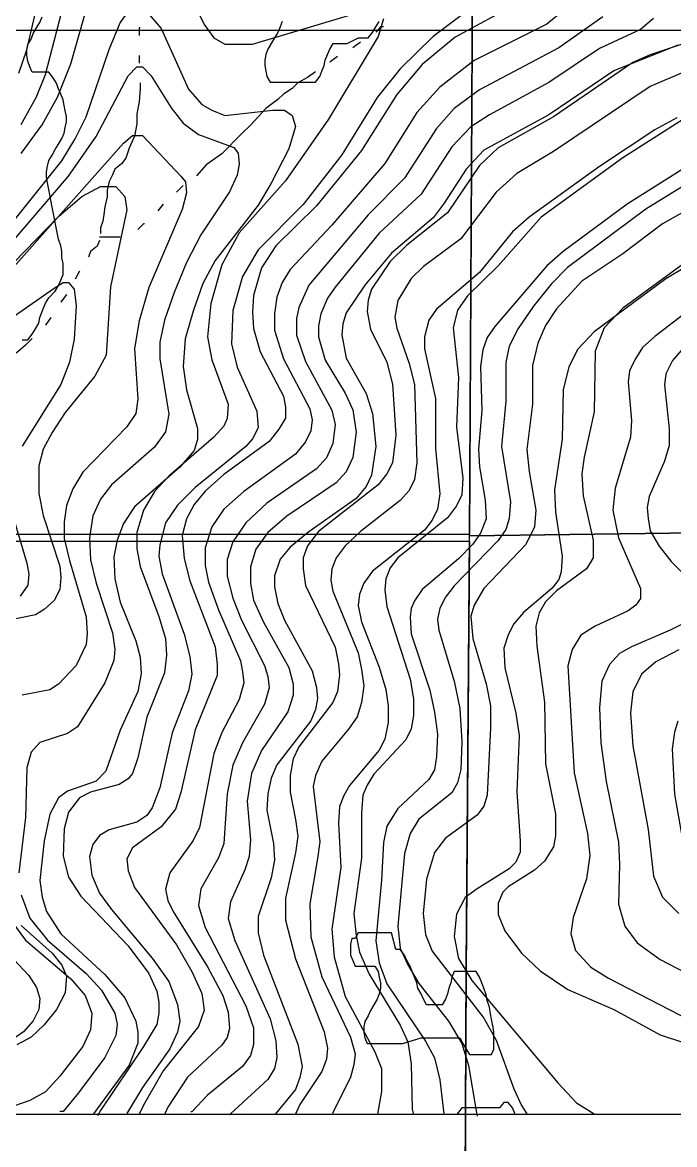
# Model space of a CAD drawing. Extents: x -0.82 to 6.83, y -0.63 to 7.9.
# Drawn here: x 1.45 to 1.762, y 3.639 to 4.176 of the extents above; entities that cross this region are included whole.
import ezdxf

# ---------------------------------------------------------------- set-up
doc = ezdxf.new("R2010")
doc.units = 0
for name, color, linetype in [('Grid', 7, 'CONTINUOUS'), ('split_lines', 7, 'CONTINUOUS'), ('split_lines_copy', 7, 'CONTINUOUS'), ('topo', 7, 'CONTINUOUS'), ('topo_grid', 7, 'CONTINUOUS'), ('water', 7, 'CONTINUOUS'), ('white', 7, 'CONTINUOUS')]:
    doc.layers.add(name, color=color, linetype=linetype)

msp = doc.modelspace()

# ---------------------------------------------------------------- linework, layer by layer
at = {"layer": 'Grid', "color": 1}
for points in [[(1.664384, 3.930329), (1.665437, 4.136492), (1.666493, 4.342629), (1.667019, 4.55038), (1.667546, 4.761808), (1.873176, 4.764454), (2.078806, 4.767629), (2.284963, 4.770804), (2.490593, 4.77345), (2.488484, 4.564667), (2.487958, 4.534081), (2.486375, 4.356916), (2.485849, 4.325828), (2.484267, 4.148663), (2.48374, 4.117548), (2.482158, 3.940938), (2.277582, 3.938293), (2.073007, 3.935647), (1.868431, 3.933001)], [(0.839226, 3.927683), (0.840279, 4.134375), (0.841335, 4.341068), (0.841861, 4.548792), (0.841861, 4.762337), (1.048545, 4.762337), (1.254703, 4.762337), (1.46086, 4.762337), (1.667545, 4.762337), (1.667016, 4.550909), (1.66649, 4.343158), (1.665436, 4.137021), (1.664381, 3.930858), (1.457697, 3.930858), (1.25154, 3.930858), (1.045382, 3.930858)], [(1.659111, 3.10467), (1.660693, 3.310807), (1.661749, 3.517499), (1.662802, 3.724165), (1.664384, 3.930329), (1.868432, 3.932974), (2.073008, 3.93562), (2.277583, 3.938266), (2.482159, 3.940912), (2.482159, 3.908739), (2.482159, 3.732632), (2.482159, 3.700485), (2.482159, 3.524378), (2.481633, 3.492205), (2.481633, 3.316125), (2.481633, 3.283422), (2.481633, 3.107845), (2.276002, 3.107845), (2.070373, 3.107845), (1.864743, 3.107845)], [(0.83079, 3.101495), (0.832899, 3.308187), (0.835008, 3.514853), (0.837116, 3.721017), (0.839225, 3.927709), (1.045382, 3.927709), (1.25154, 3.927709), (1.457697, 3.927709), (1.664381, 3.927709), (1.662799, 3.721546), (1.661743, 3.51488), (1.660687, 3.308187), (1.659105, 3.10205), (1.45242, 3.10205), (1.245209, 3.10205), (1.037997, 3.10205)]]:
    msp.add_lwpolyline(points, close=True, dxfattribs=at)
at = {"layer": 'split_lines', "color": 7}
msp.add_lwpolyline([(0.795933, 3.653521), (0.843832, 3.653521), (0.891732, 3.653521), (0.938957, 3.653521), (0.986861, 3.653521), (1.034087, 3.653521), (1.081986, 3.653521), (1.12921, 3.653521), (1.177111, 3.653521), (1.224335, 3.653521), (1.272241, 3.653521), (1.32014, 3.653521), (1.367364, 3.653521), (1.415265, 3.653521), (1.462495, 3.653521), (1.510394, 3.653521), (1.558294, 3.653521), (1.605519, 3.653521), (1.653418, 3.653521), (1.700649, 3.653521), (1.748548, 3.653521), (1.795772, 3.653521)], dxfattribs=at)
at = {"layer": 'split_lines_copy', "color": 7}
msp.add_lwpolyline([(0.795933, 3.653521), (0.843832, 3.653521), (0.891732, 3.653521), (0.938957, 3.653521), (0.986861, 3.653521), (1.034087, 3.653521), (1.081986, 3.653521), (1.12921, 3.653521), (1.177111, 3.653521), (1.224335, 3.653521), (1.272241, 3.653521), (1.32014, 3.653521), (1.367364, 3.653521), (1.415265, 3.653521), (1.462495, 3.653521), (1.510394, 3.653521), (1.558294, 3.653521), (1.605519, 3.653521), (1.653418, 3.653521), (1.700649, 3.653521), (1.748548, 3.653521), (1.795772, 3.653521)], dxfattribs=at)
at = {"layer": 'topo', "color": 2}
for points in [[(1.448735, 4.151705), (1.452426, 4.162818), (1.462444, 4.205522)], [(1.44979, 4.127205), (1.457171, 4.140434), (1.461389, 4.151018), (1.474571, 4.201632)], [(1.525187, 4.200468), (1.537313, 4.175068), (1.542059, 4.168718), (1.547331, 4.165543), (1.554185, 4.165543), (1.560512, 4.165543), (1.609546, 4.18036)], [(1.44979, 4.113314), (1.459807, 4.127073), (1.467189, 4.140302), (1.473516, 4.156177), (1.485642, 4.198881)], [(1.668074, 4.185096), (1.646984, 4.169221), (1.631163, 4.153875), (1.62009, 4.140117), (1.603219, 4.112679), (1.584765, 4.088867), (1.563148, 4.067171), (1.555767, 4.054471), (1.551021, 4.038067), (1.550495, 4.022192), (1.55313, 4.011079), (1.562621, 3.989913), (1.563147, 3.981975), (1.560512, 3.976684), (1.557348, 3.972979), (1.533095, 3.9534), (1.524659, 3.944934), (1.518859, 3.936467), (1.516224, 3.925884), (1.515697, 3.920592), (1.51728, 3.912125), (1.527825, 3.883127), (1.53046, 3.872544), (1.531513, 3.864077), (1.529933, 3.856139), (1.522024, 3.836031), (1.516224, 3.809573), (1.512533, 3.800048), (1.509898, 3.796344), (1.505153, 3.793169), (1.491972, 3.789464), (1.487227, 3.786819), (1.484063, 3.782585), (1.482481, 3.776764), (1.483536, 3.767769), (1.487227, 3.759302), (1.493027, 3.751364), (1.512535, 3.728081), (1.520443, 3.716969), (1.524661, 3.705856), (1.525717, 3.697919), (1.524661, 3.692627), (1.520971, 3.684689), (1.50779, 3.666169), (1.500309, 3.653733)], [(1.687052, 4.184911), (1.657527, 4.169036), (1.641709, 4.155806), (1.629583, 4.141519), (1.612706, 4.114637), (1.591089, 4.088179), (1.571581, 4.069129), (1.564727, 4.058546), (1.561036, 4.045316), (1.56051, 4.037379), (1.561036, 4.029441), (1.5642, 4.018329), (1.575272, 3.997162), (1.576325, 3.991871), (1.576325, 3.986579), (1.573162, 3.981287), (1.568417, 3.975466), (1.5468, 3.959591), (1.537837, 3.951654), (1.532564, 3.945304), (1.528873, 3.938425), (1.526765, 3.930487), (1.52782, 3.919375), (1.530456, 3.908791), (1.542582, 3.877174), (1.543636, 3.868707), (1.543636, 3.863415), (1.533091, 3.837486), (1.526237, 3.80743), (1.523601, 3.799492), (1.516747, 3.791025), (1.503038, 3.780971), (1.500403, 3.77568), (1.500929, 3.769859), (1.504094, 3.761921), (1.524129, 3.734484), (1.531509, 3.721784), (1.536255, 3.711201), (1.537309, 3.703263), (1.534673, 3.695326), (1.517801, 3.674159), (1.508311, 3.657755), (1.506263, 3.653521)], [(1.445572, 4.080189), (1.469298, 4.109716), (1.475625, 4.120299), (1.480897, 4.130883), (1.491969, 4.163056), (1.497242, 4.175756), (1.500933, 4.181048)], [(1.509895, 4.181048), (1.516749, 4.17311), (1.52993, 4.144112), (1.536257, 4.136704), (1.541002, 4.134058), (1.547329, 4.131412), (1.570001, 4.134058), (1.575801, 4.134058), (1.579491, 4.131412), (1.581074, 4.12612), (1.577911, 4.115537), (1.569475, 4.099133), (1.563148, 4.088549), (1.542585, 4.062091), (1.536785, 4.050979), (1.53204, 4.037749), (1.528349, 4.02452), (1.527296, 4.011291), (1.528878, 4.000179), (1.53415, 3.981658), (1.53415, 3.976366), (1.532568, 3.971074), (1.525714, 3.963137), (1.504097, 3.944087), (1.498825, 3.936149), (1.495661, 3.928212), (1.494079, 3.920274), (1.494605, 3.909691), (1.49724, 3.898579), (1.504621, 3.880058), (1.50673, 3.87212), (1.507257, 3.864183), (1.505674, 3.855716), (1.497238, 3.837195), (1.490383, 3.817616), (1.485638, 3.812854), (1.471931, 3.808091), (1.467713, 3.804916), (1.463495, 3.796979), (1.460859, 3.784279), (1.458751, 3.765229), (1.459804, 3.757291), (1.461912, 3.750412), (1.468766, 3.739829), (1.489856, 3.720249), (1.499347, 3.709137), (1.50462, 3.698024), (1.505675, 3.692733), (1.505675, 3.687441), (1.501457, 3.676858), (1.484446, 3.653574)], [(1.709197, 4.181524), (1.701288, 4.175174), (1.66649, 4.157711), (1.650146, 4.145011), (1.639074, 4.132841), (1.623779, 4.108499), (1.598471, 4.078971), (1.578436, 4.057805), (1.574745, 4.051455), (1.57211, 4.044576), (1.571054, 4.036638), (1.571054, 4.028701), (1.575272, 4.014942), (1.587926, 3.99113), (1.588982, 3.985838), (1.588455, 3.980546), (1.58582, 3.975255), (1.581074, 3.969434), (1.556294, 3.951442), (1.546804, 3.942976), (1.541004, 3.934509), (1.53784, 3.924455), (1.53784, 3.915988), (1.539422, 3.908051), (1.544167, 3.894821), (1.554712, 3.87048), (1.555768, 3.865188), (1.556295, 3.859896), (1.554186, 3.851959), (1.54575, 3.836084), (1.542059, 3.82603), (1.535205, 3.790708), (1.532042, 3.784358), (1.520969, 3.769012), (1.51886, 3.761075), (1.519916, 3.755783), (1.522551, 3.750491), (1.538896, 3.724033), (1.546277, 3.710275), (1.548912, 3.702337), (1.549439, 3.6944), (1.548386, 3.690166), (1.54575, 3.686462), (1.529405, 3.671116), (1.519915, 3.656829), (1.518481, 3.653654)], [(1.623256, 4.177714), (1.62062, 4.169247), (1.596894, 4.129719), (1.576331, 4.100191), (1.554187, 4.07532), (1.545751, 4.059974), (1.540479, 4.041454), (1.538897, 4.025579), (1.541006, 4.014466), (1.548915, 3.993299), (1.548388, 3.98642), (1.546806, 3.982716), (1.542061, 3.977424), (1.520444, 3.958904), (1.513589, 3.951495), (1.508317, 3.942499), (1.505153, 3.931916), (1.505153, 3.923979), (1.506735, 3.915512), (1.515698, 3.891699), (1.518862, 3.881116), (1.519389, 3.873179), (1.518333, 3.864712), (1.509897, 3.843545), (1.505679, 3.823966), (1.503044, 3.816558), (1.500935, 3.813912), (1.496717, 3.811266), (1.483009, 3.807562), (1.477737, 3.804916), (1.472464, 3.798037), (1.470355, 3.790099), (1.469829, 3.77687), (1.472464, 3.766816), (1.478264, 3.75782), (1.500936, 3.734008), (1.510953, 3.720779), (1.514644, 3.712312), (1.515697, 3.70702), (1.515697, 3.701729), (1.514644, 3.696437), (1.508317, 3.685854), (1.487754, 3.655268), (1.486293, 3.652622)], [(1.728182, 4.178666), (1.707092, 4.16385), (1.66913, 4.143741), (1.657004, 4.134746), (1.648568, 4.125221), (1.633277, 4.101408), (1.615874, 4.083946), (1.587403, 4.050185), (1.582658, 4.039601), (1.581602, 4.03431), (1.581602, 4.026372), (1.58582, 4.013672), (1.598474, 3.990389), (1.600056, 3.98351), (1.599001, 3.974514), (1.595838, 3.967635), (1.591093, 3.962343), (1.567366, 3.945939), (1.557349, 3.936414), (1.551022, 3.927418), (1.548386, 3.918951), (1.548386, 3.911014), (1.551022, 3.900431), (1.55524, 3.889847), (1.566312, 3.868151), (1.567894, 3.86286), (1.56842, 3.857568), (1.566312, 3.849631), (1.555767, 3.83111), (1.551022, 3.820526), (1.548386, 3.806768), (1.546804, 3.782956), (1.544169, 3.776076), (1.535733, 3.76126), (1.534677, 3.753322), (1.537841, 3.742739), (1.557349, 3.705327), (1.561039, 3.694744), (1.561039, 3.686806), (1.559457, 3.681514), (1.555766, 3.676223), (1.538894, 3.662464), (1.531513, 3.654527), (1.531026, 3.654527)], [(1.752432, 4.177873), (1.746105, 4.172581), (1.726597, 4.163585), (1.702344, 4.147181), (1.673873, 4.131835), (1.664909, 4.126014), (1.655946, 4.116489), (1.641183, 4.093735), (1.621144, 4.075214), (1.600054, 4.049285), (1.596363, 4.043994), (1.5932, 4.036585), (1.592144, 4.030764), (1.592144, 4.025473), (1.595309, 4.01436), (1.604798, 3.998485), (1.60849, 3.990548), (1.610072, 3.979964), (1.60849, 3.967794), (1.605326, 3.960914), (1.60058, 3.955623), (1.576854, 3.939748), (1.567891, 3.93181), (1.562092, 3.923873), (1.559456, 3.915406), (1.559456, 3.907469), (1.561038, 3.899531), (1.565784, 3.888948), (1.577911, 3.867252), (1.580019, 3.859314), (1.580019, 3.854023), (1.577382, 3.846085), (1.564728, 3.827564), (1.559983, 3.816452), (1.557874, 3.803223), (1.559456, 3.784702), (1.558929, 3.776764), (1.556821, 3.770414), (1.549967, 3.755069), (1.548911, 3.747131), (1.552075, 3.736548), (1.568947, 3.699109), (1.571583, 3.688526), (1.572109, 3.680588), (1.571054, 3.675297), (1.56789, 3.670005), (1.549965, 3.653601), (1.549965, 3.653601)], [(1.78249, 4.171073), (1.750855, 4.16049), (1.742419, 4.156785), (1.704458, 4.130856), (1.678095, 4.11604), (1.669132, 4.107573), (1.653842, 4.084819), (1.634334, 4.069473), (1.626421, 4.061535), (1.617458, 4.048306), (1.615876, 4.043015), (1.61535, 4.037723), (1.616932, 4.029256), (1.62484, 4.013381), (1.627477, 4.002798), (1.629062, 3.978456), (1.627477, 3.965227), (1.62484, 3.959935), (1.620622, 3.954644), (1.592151, 3.932419), (1.586879, 3.92554), (1.58477, 3.919719), (1.58477, 3.914427), (1.585823, 3.90649), (1.600059, 3.876962), (1.601641, 3.869025), (1.602168, 3.863733), (1.601112, 3.855795), (1.599004, 3.850504), (1.58266, 3.829337), (1.580022, 3.823516), (1.57844, 3.815579), (1.57844, 3.807641), (1.581075, 3.794412), (1.582128, 3.786475), (1.581075, 3.778537), (1.57633, 3.756841), (1.57633, 3.746258), (1.581075, 3.727737), (1.594783, 3.692918), (1.596365, 3.68498), (1.595839, 3.679689), (1.59373, 3.673868), (1.583185, 3.657993), (1.581103, 3.653495)], [(1.764034, 4.165093), (1.733453, 4.152923), (1.702346, 4.131756), (1.671238, 4.114823), (1.662803, 4.105827), (1.652258, 4.089423), (1.646985, 4.082543), (1.626945, 4.06561), (1.614291, 4.050264), (1.605328, 4.037035), (1.603748, 4.031743), (1.603222, 4.026452), (1.60533, 4.015339), (1.614821, 3.998406), (1.617984, 3.988881), (1.619566, 3.973006), (1.617458, 3.959248), (1.614822, 3.953956), (1.610077, 3.948135), (1.587405, 3.93226), (1.578442, 3.924852), (1.573697, 3.919031), (1.57106, 3.911093), (1.57106, 3.905802), (1.572642, 3.897864), (1.575806, 3.889927), (1.588987, 3.865585), (1.591096, 3.857648), (1.591622, 3.852356), (1.590567, 3.847064), (1.588458, 3.841773), (1.572114, 3.820606), (1.569478, 3.814256), (1.567896, 3.806848), (1.56737, 3.79891), (1.570533, 3.783035), (1.571059, 3.775098), (1.569477, 3.766631), (1.56315, 3.74811), (1.56315, 3.740173), (1.565785, 3.729589), (1.58213, 3.686885), (1.584239, 3.676302), (1.583183, 3.67101), (1.581075, 3.66519), (1.571433, 3.653548)], [(1.441351, 4.06606), (1.472463, 4.10244), (1.485644, 4.12149), (1.500934, 4.150488), (1.505152, 4.154722), (1.507787, 4.154722), (1.512005, 4.150488), (1.521497, 4.135143), (1.527295, 4.127734), (1.534678, 4.122443), (1.551548, 4.116093), (1.553657, 4.113447), (1.554184, 4.108155), (1.553131, 4.102863), (1.54944, 4.094926), (1.535732, 4.074288), (1.528878, 4.061059), (1.523078, 4.046772), (1.518333, 4.033543), (1.516224, 4.022959), (1.516224, 4.015022), (1.520442, 3.988563), (1.51886, 3.980097), (1.513587, 3.972688), (1.493025, 3.954697), (1.487753, 3.947818), (1.484062, 3.93988), (1.482479, 3.929297), (1.483006, 3.918713), (1.485641, 3.907601), (1.49355, 3.883788), (1.494606, 3.875851), (1.49408, 3.870559), (1.489862, 3.859976), (1.47668, 3.838809), (1.471935, 3.835634), (1.458754, 3.831401), (1.454536, 3.826638), (1.452427, 3.81923), (1.451901, 3.795418), (1.448737, 3.768959)], [(1.768254, 4.152817), (1.750855, 4.145408), (1.704456, 4.114293), (1.687057, 4.10371), (1.677041, 4.094714), (1.660169, 4.072489), (1.642241, 4.05926), (1.636443, 4.053439), (1.630111, 4.042856), (1.628534, 4.034918), (1.629587, 4.029627), (1.635387, 4.012693), (1.638022, 4.002639), (1.639078, 3.965201), (1.638022, 3.957263), (1.635387, 3.951971), (1.631165, 3.947209), (1.612184, 3.932392), (1.604803, 3.925513), (1.600585, 3.919692), (1.598476, 3.914401), (1.597949, 3.909109), (1.599002, 3.903817), (1.611129, 3.87429), (1.612712, 3.866352), (1.613765, 3.858415), (1.612712, 3.850477), (1.610603, 3.843598), (1.606384, 3.837777), (1.593731, 3.822431), (1.590567, 3.815552), (1.589514, 3.810261), (1.592677, 3.783802), (1.591624, 3.775865), (1.587933, 3.754169), (1.58846, 3.738294), (1.593733, 3.719244), (1.607441, 3.690246), (1.609549, 3.682308), (1.609023, 3.677016), (1.607441, 3.671196), (1.598739, 3.653733)], [(1.76351, 4.130354), (1.752965, 4.124533), (1.726602, 4.10707), (1.692859, 4.082729), (1.68495, 4.075849), (1.669133, 4.05627), (1.64857, 4.038808), (1.644879, 4.033516), (1.642771, 4.025579), (1.642771, 4.019758), (1.648044, 3.995945), (1.648044, 3.972133), (1.650152, 3.950437), (1.649097, 3.943029), (1.646461, 3.937737), (1.64277, 3.932974), (1.617985, 3.913395), (1.613768, 3.907574), (1.61166, 3.902283), (1.61113, 3.896991), (1.612713, 3.889054), (1.621149, 3.867358), (1.624313, 3.856774), (1.625366, 3.848837), (1.625366, 3.840899), (1.623783, 3.832962), (1.621148, 3.82767), (1.606913, 3.810737), (1.604275, 3.805974), (1.602166, 3.800683), (1.60164, 3.792745), (1.602696, 3.771579), (1.598478, 3.742051), (1.599531, 3.728822), (1.604803, 3.709772), (1.619039, 3.683314), (1.622202, 3.675376), (1.622202, 3.664264), (1.620305, 3.653416)], [(1.766662, 4.129745), (1.737664, 4.111224), (1.698648, 4.082755), (1.678085, 4.059472), (1.663322, 4.045184), (1.658577, 4.038305), (1.656468, 4.029838), (1.659103, 4.006026), (1.65805, 3.982213), (1.661213, 3.957872), (1.660687, 3.949934), (1.658052, 3.944643), (1.653834, 3.938822), (1.630103, 3.919772), (1.626413, 3.915009), (1.624304, 3.909718), (1.623777, 3.904426), (1.62483, 3.896488), (1.635906, 3.861696), (1.637489, 3.852171), (1.637489, 3.844233), (1.636435, 3.837883), (1.633798, 3.832591), (1.618504, 3.816187), (1.615341, 3.810896), (1.613229, 3.806133), (1.612703, 3.797666), (1.612703, 3.775971), (1.609013, 3.749512), (1.610066, 3.738929), (1.611648, 3.730991), (1.616393, 3.720408), (1.631156, 3.696066), (1.634851, 3.688129), (1.636433, 3.677546), (1.63696, 3.65585), (1.637486, 3.653204)], [(1.445045, 4.05762), (1.498824, 4.118262), (1.503042, 4.121966), (1.507789, 4.121966), (1.526242, 4.102387), (1.528351, 4.099741), (1.528877, 4.09445), (1.526769, 4.086512), (1.510952, 4.0491), (1.506207, 4.033225), (1.504098, 4.019996), (1.50568, 3.995654), (1.504627, 3.988775), (1.500409, 3.982425), (1.479319, 3.960729), (1.474574, 3.952792), (1.471411, 3.944854), (1.470355, 3.936917), (1.470355, 3.928979), (1.47299, 3.918396), (1.4809, 3.891514), (1.481426, 3.883577), (1.4809, 3.878285), (1.476155, 3.868231), (1.467719, 3.859235), (1.463501, 3.856589), (1.45032, 3.853943)], [(1.777737, 4.112891), (1.739775, 4.089079), (1.709195, 4.066324), (1.701286, 4.059445), (1.676506, 4.030447), (1.672815, 4.025155), (1.670707, 4.019334), (1.669651, 4.011397), (1.670178, 3.99023), (1.668598, 3.971709), (1.669124, 3.963243), (1.67176, 3.947368), (1.672286, 3.938372), (1.669651, 3.931493), (1.66596, 3.926201), (1.659106, 3.919322), (1.641707, 3.904505), (1.638016, 3.899214), (1.636434, 3.895509), (1.635907, 3.891276), (1.636434, 3.883339), (1.645397, 3.85643), (1.647506, 3.845847), (1.649088, 3.835264), (1.648561, 3.82468), (1.647508, 3.81833), (1.64487, 3.813568), (1.630103, 3.79981), (1.624831, 3.791343), (1.623249, 3.783405), (1.622193, 3.765414), (1.619558, 3.736415), (1.62114, 3.725832), (1.624831, 3.715778), (1.64329, 3.688341), (1.647508, 3.680403), (1.650143, 3.66982), (1.65209, 3.65368)], [(1.785644, 4.109372), (1.748737, 4.086618), (1.711303, 4.058678), (1.703394, 4.05074), (1.694958, 4.040157), (1.687577, 4.029574), (1.683359, 4.021107), (1.681777, 4.01317), (1.681777, 3.994649), (1.679668, 3.972953), (1.683886, 3.946495), (1.68336, 3.938557), (1.681777, 3.933265), (1.678086, 3.927974), (1.656997, 3.906278), (1.652779, 3.900986), (1.650141, 3.895695), (1.649088, 3.890403), (1.649615, 3.885111), (1.656996, 3.86077), (1.659634, 3.84754), (1.660687, 3.831665), (1.66016, 3.818436), (1.658578, 3.812086), (1.655943, 3.807324), (1.640126, 3.794624), (1.635908, 3.787745), (1.633273, 3.77822), (1.630105, 3.743427), (1.631158, 3.732844), (1.634853, 3.724906), (1.640126, 3.71591), (1.654362, 3.697919), (1.660688, 3.687335), (1.663852, 3.676752), (1.667543, 3.655056), (1.668069, 3.65241)], [(1.446101, 4.060927), (1.467718, 4.083152), (1.47879, 4.092677), (1.487753, 4.097439), (1.491971, 4.097439), (1.495134, 4.097439), (1.499352, 4.092677), (1.500408, 4.086327), (1.492499, 4.049418), (1.490391, 4.016741), (1.485118, 4.006687), (1.470883, 3.989225), (1.464556, 3.9797), (1.460338, 3.971762), (1.458229, 3.963825), (1.458229, 3.950596), (1.460338, 3.940012), (1.468246, 3.915671), (1.468773, 3.910379), (1.468246, 3.904558), (1.465609, 3.899266), (1.460864, 3.895033), (1.456646, 3.892387), (1.443461, 3.889741)], [(1.778263, 4.091777), (1.756646, 4.079606), (1.737665, 4.065319), (1.718157, 4.05209), (1.70603, 4.038861), (1.700758, 4.030923), (1.697067, 4.022456), (1.694432, 4.011873), (1.694432, 3.993352), (1.691794, 3.971656), (1.69285, 3.961073), (1.696013, 3.942552), (1.695486, 3.934615), (1.691268, 3.926148), (1.671233, 3.904981), (1.666488, 3.897044), (1.664906, 3.891752), (1.665962, 3.881169), (1.672289, 3.859473), (1.674397, 3.84889), (1.674397, 3.838306), (1.672815, 3.806133), (1.671233, 3.800841), (1.66807, 3.796608), (1.652779, 3.785496), (1.647507, 3.778616), (1.643816, 3.765916), (1.642234, 3.749512), (1.643287, 3.739458), (1.646451, 3.731521), (1.671231, 3.699374), (1.677031, 3.68879), (1.685467, 3.665507), (1.689157, 3.65757), (1.69175, 3.653601)], [(1.768252, 4.059128), (1.758234, 4.053307), (1.723963, 4.027907), (1.716054, 4.01944), (1.711837, 4.010974), (1.709199, 4.00039), (1.708673, 3.976578), (1.704982, 3.952236), (1.705509, 3.941653), (1.708672, 3.920486), (1.708146, 3.913078), (1.70709, 3.909374), (1.703927, 3.90514), (1.690219, 3.893499), (1.685473, 3.888207), (1.682838, 3.882915), (1.680729, 3.876565), (1.681255, 3.86704), (1.686529, 3.845344), (1.688111, 3.834761), (1.687058, 3.807879), (1.68864, 3.784067), (1.68864, 3.778775), (1.686531, 3.774013), (1.683367, 3.770838), (1.668077, 3.761313), (1.662277, 3.757079), (1.658059, 3.749142), (1.657006, 3.738559), (1.659115, 3.727975), (1.665442, 3.717392), (1.706567, 3.668365), (1.71553, 3.65884), (1.723988, 3.653548)], [(1.766668, 4.060451), (1.73767, 4.039284), (1.728707, 4.029759), (1.724489, 4.018646), (1.723963, 3.989648), (1.719217, 3.967952), (1.718164, 3.960015), (1.71869, 3.949431), (1.723436, 3.928265), (1.723436, 3.919798), (1.720272, 3.914506), (1.706037, 3.903923), (1.700764, 3.898631), (1.697601, 3.89334), (1.696018, 3.88699), (1.696547, 3.877465), (1.700237, 3.850583), (1.700764, 3.821056), (1.705509, 3.797243), (1.705509, 3.78666), (1.704456, 3.781368), (1.700238, 3.774489), (1.695493, 3.770256), (1.682839, 3.762318), (1.680204, 3.759672), (1.678095, 3.754381), (1.678095, 3.749089), (1.681258, 3.741151), (1.689167, 3.730568), (1.69813, 3.722101), (1.711311, 3.713106), (1.733455, 3.703581), (1.7556, 3.69141), (1.766672, 3.687706)], [(1.446629, 4.03558), (1.465609, 4.048809), (1.469827, 4.051455), (1.472465, 4.051455), (1.4751, 4.04828), (1.476153, 4.040342), (1.4751, 4.024467), (1.472992, 4.013355), (1.468774, 4.002771), (1.45032, 3.973244)], [(1.770888, 4.039416), (1.752962, 4.025658), (1.747162, 4.020366), (1.743472, 4.014545), (1.740837, 4.009254), (1.74031, 4.003962), (1.741892, 3.985441), (1.741366, 3.977504), (1.733985, 3.953162), (1.732929, 3.942579), (1.735565, 3.92935), (1.74611, 3.905008), (1.74611, 3.900245), (1.744001, 3.89707), (1.740311, 3.894425), (1.724493, 3.887016), (1.717639, 3.882783), (1.713421, 3.875904), (1.711312, 3.867966), (1.714476, 3.816822), (1.720803, 3.78785), (1.721856, 3.777267), (1.720274, 3.766155), (1.713947, 3.747634), (1.712894, 3.739696), (1.715003, 3.731759), (1.722384, 3.723821), (1.73082, 3.71853), (1.769835, 3.698421)], [(1.76878, 4.022695), (1.761399, 4.014228), (1.758236, 4.007878), (1.757707, 4.002586), (1.759818, 3.98142), (1.759818, 3.973482), (1.757707, 3.966074), (1.750326, 3.94914), (1.749273, 3.943849), (1.749799, 3.938557), (1.750852, 3.932736), (1.75507, 3.925328), (1.76087, 3.91792), (1.775107, 3.903632)], [(1.444521, 3.94414), (1.452429, 3.917258), (1.453485, 3.911966), (1.452958, 3.906675), (1.449267, 3.901383)], [(1.770887, 3.890403), (1.760343, 3.885111), (1.741889, 3.877174), (1.736089, 3.873999), (1.731344, 3.868707), (1.727653, 3.86077), (1.7266, 3.84807), (1.727126, 3.831136), (1.729761, 3.812615), (1.735561, 3.783617), (1.736088, 3.773034), (1.735561, 3.753984), (1.738724, 3.7434), (1.744524, 3.735463), (1.755596, 3.727525), (1.77985, 3.714825)], [(1.764562, 3.875771), (1.75349, 3.869951), (1.746634, 3.86413), (1.742416, 3.855663), (1.741363, 3.845609), (1.742416, 3.829734), (1.749799, 3.78965), (1.752434, 3.767425), (1.756652, 3.75737), (1.764561, 3.749433)], [(1.764025, 3.841508), (1.762443, 3.836216), (1.761387, 3.828279), (1.762443, 3.806583), (1.767715, 3.776553)], [(1.44979, 3.758376), (1.454008, 3.747263), (1.462444, 3.73668), (1.480898, 3.720805), (1.488279, 3.712868), (1.494606, 3.701755), (1.495659, 3.696463), (1.495133, 3.691172), (1.489861, 3.680588), (1.477207, 3.663655), (1.469825, 3.654659), (1.468335, 3.654659)], [(1.445575, 3.745173), (1.451902, 3.736706), (1.473518, 3.718186), (1.480373, 3.710248), (1.483535, 3.701781), (1.483009, 3.693844), (1.479318, 3.685906), (1.468246, 3.671619), (1.461392, 3.664211), (1.454011, 3.659977), (1.443461, 3.656273)], [(1.449791, 3.743797), (1.464554, 3.730568), (1.469299, 3.724747), (1.471408, 3.719456), (1.470881, 3.711518), (1.466663, 3.703581), (1.460863, 3.696172), (1.454536, 3.690351), (1.447682, 3.686647)], [(1.438718, 3.735225), (1.453485, 3.719879), (1.457176, 3.714058), (1.458758, 3.708766), (1.458229, 3.703475), (1.455593, 3.698183), (1.450848, 3.692891), (1.445575, 3.689187)]]:
    msp.add_lwpolyline(points, dxfattribs=at)
at = {"layer": 'topo_grid', "color": 7}
for points in [[(1.446629, 4.172343), (1.484063, 4.172343), (1.521498, 4.172343), (1.558405, 4.172343), (1.595839, 4.172343), (1.632746, 4.172343), (1.670185, 4.172343), (1.707619, 4.172343), (1.744527, 4.172343), (1.781961, 4.172343)], [(1.446101, 3.653521), (1.483009, 3.653521), (1.520443, 3.653521), (1.55735, 3.653521), (1.594785, 3.653521), (1.631692, 3.653521), (1.669131, 3.653521), (1.706565, 3.653521), (1.743472, 3.653521), (1.780907, 3.653521)]]:
    msp.add_lwpolyline(points, dxfattribs=at)
at = {"layer": 'water', "color": 4}
for points in [[(1.506734, 4.173401), (1.506208, 4.173401), (1.506208, 4.169697)], [(1.623258, 4.17393), (1.621676, 4.17393), (1.619567, 4.171285)], [(1.612186, 4.166549), (1.608495, 4.163903)], [(1.506207, 4.160225), (1.506207, 4.160225), (1.506207, 4.156521)], [(1.601114, 4.159696), (1.597423, 4.15705)], [(1.590568, 4.152314), (1.586878, 4.149668), (1.582132, 4.147022), (1.579497, 4.144376), (1.575279, 4.141731), (1.572643, 4.139085), (1.566843, 4.134851), (1.559462, 4.126914), (1.555244, 4.122681), (1.545753, 4.113156), (1.538372, 4.107864), (1.533627, 4.102572)], [(1.506734, 4.147022), (1.506734, 4.144376), (1.506208, 4.138026), (1.505155, 4.132206), (1.505155, 4.127443), (1.504099, 4.121622), (1.501464, 4.115801), (1.499881, 4.111039), (1.497773, 4.108393), (1.49461, 4.105747), (1.493554, 4.103101), (1.491972, 4.099926), (1.490916, 4.095693), (1.490916, 4.092518), (1.489863, 4.087756), (1.489336, 4.084051), (1.48881, 4.080876), (1.487757, 4.077701), (1.487757, 4.075056), (1.487757, 4.075056)], [(1.527297, 4.097995), (1.524134, 4.09482)], [(1.517807, 4.089026), (1.515172, 4.085851)], [(1.508844, 4.079554), (1.508317, 4.079554), (1.505679, 4.076908)], [(1.487226, 4.071643), (1.48617, 4.068997), (1.483008, 4.066351), (1.481952, 4.063705)], [(1.497244, 4.073204), (1.489862, 4.073204), (1.487227, 4.073204)], [(1.477735, 4.056879), (1.475626, 4.053175)], [(1.471408, 4.045793), (1.468773, 4.042089)], [(1.464026, 4.034733), (1.461391, 4.031029)], [(1.455063, 4.024705), (1.451899, 4.02153), (1.448209, 4.018355), (1.442936, 4.014651), (1.439246, 4.012005), (1.436608, 4.00936), (1.43239, 4.005655), (1.425536, 3.998247), (1.418682, 3.991368), (1.4113, 3.98396), (1.408137, 3.979726), (1.406028, 3.973905), (1.404446, 3.97073)]]:
    msp.add_lwpolyline(points, dxfattribs=at)
at = {"layer": 'white', "color": 7}
for points in [[(1.450318, 4.024123), (1.452954, 4.024123), (1.455062, 4.026769), (1.456644, 4.029415), (1.458227, 4.032061), (1.458753, 4.034707), (1.460333, 4.03894), (1.461388, 4.041586), (1.462971, 4.044232), (1.466134, 4.047407), (1.467716, 4.050053), (1.468769, 4.052698), (1.469825, 4.055344), (1.469825, 4.05799), (1.469825, 4.060636), (1.469298, 4.063282), (1.469298, 4.066457), (1.468772, 4.069103), (1.467716, 4.072278), (1.464553, 4.087623), (1.463497, 4.093444), (1.462971, 4.09609), (1.462444, 4.099265), (1.461918, 4.101911), (1.461918, 4.104557), (1.462444, 4.107203), (1.462971, 4.109848), (1.464553, 4.112494), (1.466135, 4.11514), (1.467717, 4.117786), (1.4693, 4.120432), (1.470355, 4.123078), (1.470882, 4.125723), (1.471408, 4.128369), (1.471408, 4.131015), (1.470882, 4.133661), (1.470355, 4.136307), (1.469829, 4.138953), (1.468773, 4.141598), (1.46772, 4.144244), (1.466664, 4.14689), (1.465082, 4.149536), (1.462973, 4.152182), (1.460865, 4.152182), (1.458756, 4.152182), (1.456647, 4.152182), (1.455065, 4.152182), (1.454009, 4.154828), (1.452956, 4.157473), (1.45243, 4.160119), (1.45243, 4.162765), (1.452956, 4.165411), (1.454538, 4.168057), (1.455594, 4.170703), (1.457176, 4.173348), (1.458759, 4.175994), (1.459814, 4.17864)], [(1.57476, 4.176523), (1.573705, 4.173878), (1.572652, 4.171232), (1.571069, 4.168586), (1.569487, 4.16594), (1.567905, 4.163294), (1.566852, 4.160648), (1.566325, 4.158003), (1.566325, 4.155357), (1.566852, 4.152711), (1.567378, 4.150065), (1.568961, 4.147419), (1.571069, 4.147419), (1.573178, 4.147419), (1.575813, 4.147419), (1.578449, 4.147419), (1.581084, 4.147419), (1.583722, 4.147419), (1.586362, 4.147419), (1.588471, 4.147419), (1.59058, 4.147419), (1.592688, 4.150065), (1.593744, 4.152711), (1.594797, 4.155357), (1.595324, 4.158003), (1.596379, 4.160648), (1.597432, 4.163294), (1.599015, 4.16594), (1.601123, 4.16594), (1.603759, 4.16594), (1.605867, 4.16594), (1.61114, 4.168586), (1.613776, 4.168586), (1.615884, 4.168586), (1.617993, 4.171232), (1.619575, 4.173878), (1.621157, 4.176523)], [(1.686188, 3.653786), (1.686006, 3.653786), (1.684953, 3.656432), (1.682844, 3.659078), (1.680735, 3.659078), (1.678619, 3.656432), (1.675985, 3.656432), (1.67335, 3.656432), (1.670185, 3.656432), (1.66755, 3.656432), (1.664915, 3.656432), (1.662806, 3.656432), (1.660698, 3.656432), (1.658589, 3.653786), (1.658407, 3.653786)]]:
    msp.add_lwpolyline(points, dxfattribs=at)
msp.add_lwpolyline([(1.626949, 3.740173), (1.624314, 3.740173), (1.621679, 3.740173), (1.618514, 3.740173), (1.615879, 3.740173), (1.61377, 3.740173), (1.611135, 3.740173), (1.609552, 3.737527), (1.60797, 3.737527), (1.607444, 3.734881), (1.607444, 3.732235), (1.607444, 3.729589), (1.608497, 3.726943), (1.609552, 3.724298), (1.611661, 3.724298), (1.613243, 3.724298), (1.615352, 3.724298), (1.617461, 3.724298), (1.61904, 3.724298), (1.620623, 3.721652), (1.621149, 3.719006), (1.621676, 3.71636), (1.621676, 3.713714), (1.621149, 3.711068), (1.620096, 3.708423), (1.618514, 3.705777), (1.616932, 3.703131), (1.615879, 3.700485), (1.614296, 3.697839), (1.61377, 3.695193), (1.61377, 3.692548), (1.614296, 3.689902), (1.615352, 3.687256), (1.616934, 3.687256), (1.618517, 3.687256), (1.620625, 3.687256), (1.623261, 3.687256), (1.626425, 3.687256), (1.62906, 3.687256), (1.632223, 3.687256), (1.641187, 3.689902), (1.64435, 3.689902), (1.647513, 3.689902), (1.650151, 3.689902), (1.652786, 3.689902), (1.655421, 3.689902), (1.65753, 3.689902), (1.659639, 3.689902), (1.661221, 3.687256), (1.662803, 3.68461), (1.664386, 3.681964), (1.665968, 3.681964), (1.668076, 3.681964), (1.670185, 3.681964), (1.671767, 3.681964), (1.673876, 3.681964), (1.674929, 3.681964), (1.675985, 3.68461), (1.675985, 3.687256), (1.675985, 3.689902), (1.675985, 3.693077), (1.675458, 3.695723), (1.674932, 3.698898), (1.674405, 3.701543), (1.673879, 3.704718), (1.672826, 3.707893), (1.672299, 3.710539), (1.671244, 3.713714), (1.67019, 3.71636), (1.669135, 3.719006), (1.667553, 3.721652), (1.666497, 3.721652), (1.664388, 3.721652), (1.662279, 3.721652), (1.660697, 3.721652), (1.658589, 3.721652), (1.657006, 3.721652), (1.655951, 3.719006), (1.655424, 3.71636), (1.654371, 3.713714), (1.653845, 3.711068), (1.652789, 3.708423), (1.651207, 3.705777), (1.649627, 3.705777), (1.647518, 3.705777), (1.64541, 3.705777), (1.643827, 3.705777), (1.642245, 3.708423), (1.641192, 3.711068), (1.63961, 3.713714), (1.639083, 3.71636), (1.636975, 3.721652), (1.635922, 3.724298), (1.634339, 3.726943), (1.633284, 3.729589), (1.631175, 3.732235), (1.629066, 3.732235), (1.62695, 3.740173)], close=True, dxfattribs=at)

doc.saveas('drawing.dxf')
